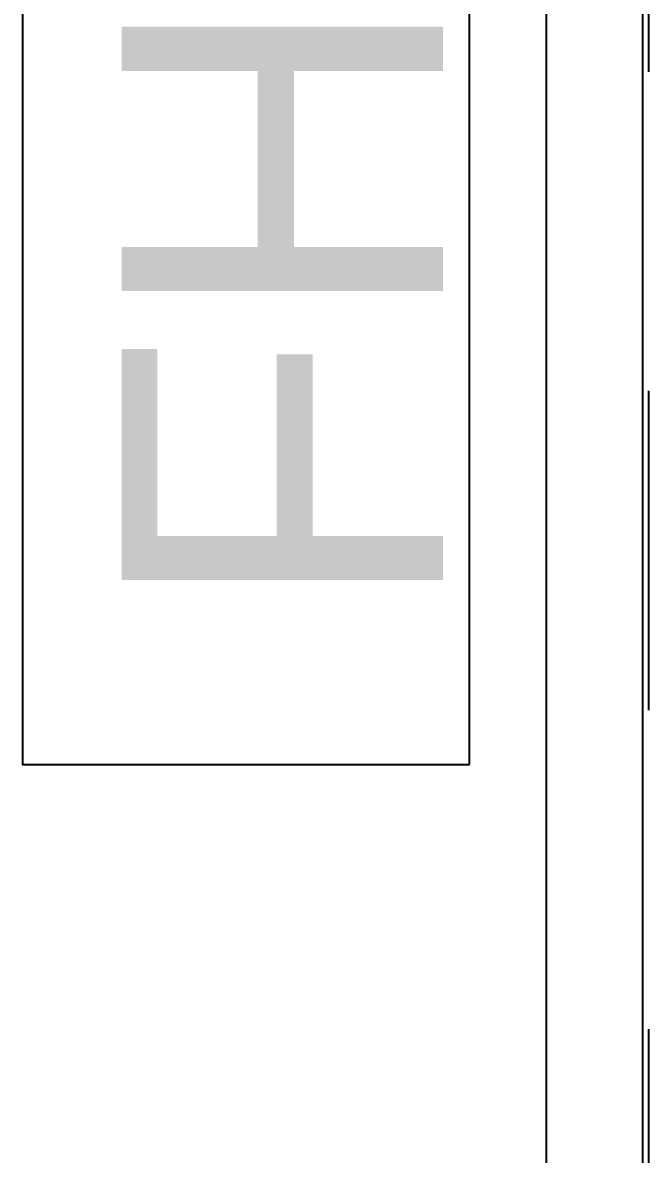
# Model space of a CAD drawing. Header units: millimetres. Extents: x 2148 to 2681, y 758 to 986.
# Drawn here: x 2409.0558 to 2409.3011, y 949.0186 to 949.4619 of the extents above; entities that cross this region are included whole.
import ezdxf

# ---------------------------------------------------------------- set-up
doc = ezdxf.new("R2010")
doc.units = ezdxf.units.MM
doc.linetypes.add('CENTER', pattern=[2, 1.25, -0.25, 0.25, -0.25])
doc.linetypes.add('CENTER2', pattern=[28.575000000000003, 19.05, -3.175, 3.175, -3.175])
for name, color, linetype in [('4', 4, 'Continuous'), ('D', 1, 'Continuous'), ('HATCH', 8, 'Continuous'), ('S_GRID LINES', 252, 'Continuous')]:
    doc.layers.add(name, color=color, linetype=linetype)
doc.styles.add('MMTX$0$ESMX$0$X-OPTA1D', font='x-opta1d')

msp = doc.modelspace()

# ---------------------------------------------------------------- linework, layer by layer
at = {"layer": '4', "color": 4, "linetype": 'ByBlock', "ltscale": 0.5}
msp.add_line((2409.261061475515, 949.7108039235098), (2409.261061475413, 947.1195247067825), dxfattribs=at)
at = {"layer": 'D', "ltscale": 0.5, "elevation": 9.6651675616068e-09}
msp.add_lwpolyline([(2409.230969787799, 949.1713015661848), (2409.230969787799, 949.6264371000765), (2409.055796023725, 949.6264371000765), (2409.055796023725, 949.1713015661848)], close=True, dxfattribs=at)
at = {"layer": 'HATCH', "color": 8, "linetype": 'CENTER', "ltscale": 0.5}
msp.add_line((2409.301100521907, 951.0675996407994), (2409.301100521907, 946.8463209778782, 1.043746688532571e-09), dxfattribs=at)
at = {"layer": 'S_GRID LINES', "linetype": 'CENTER2', "ltscale": 0.2}
for p, q in [((2409.298970938796, 922.9793019693205, -5.183110921926334e-09), (2409.298970938796, 960.9771161535499, -5.735468146287821e-09)), ((2409.298970942754, 922.9776770529314, -5.183110921926334e-09), (2409.298970942754, 960.9754912371608, -5.735468146287821e-09))]:
    msp.add_line(p, q, dxfattribs=at)

# ---------------------------------------------------------------- texts
at = {"color": 2, "style": 'MMTX$0$ESMX$0$X-OPTA1D', "text_generation_flag": 6, "width": 1.100000000006027}
msp.add_text('FHC', height=0.1259999999999764, rotation=270, dxfattribs=at).set_placement((2409.220617933117, 949.2283178141904, -2.305711876758787e-09))

doc.saveas('drawing.dxf')
